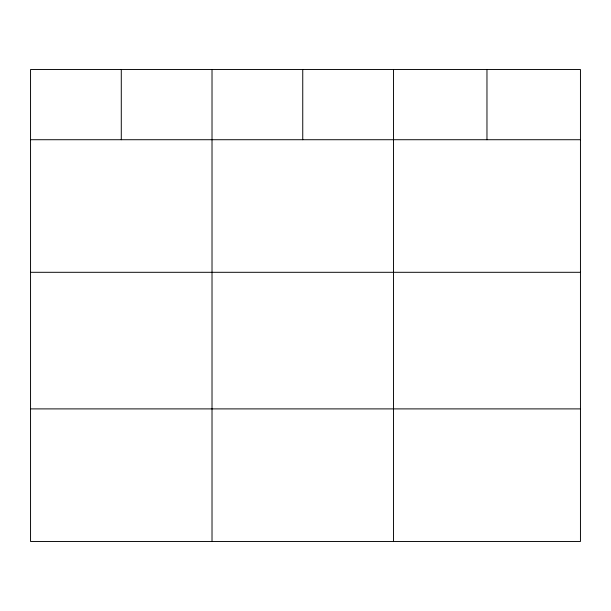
<?xml version="1.0" encoding="UTF-8"?>
<svg xmlns="http://www.w3.org/2000/svg" width="611" height="611" viewBox="0 0 611 611"><rect width="100%" height="100%" fill="white"/><g stroke="black" fill="none" stroke-linecap="round" stroke-linejoin="round"><path stroke-width="0.92" d="M580.45 272.3L580.45 69.524L30.55 69.524L30.55 541.476L580.45 541.476L580.45 272.3L30.55 272.3M30.55 139.72L580.45 139.72M30.55 408.896L580.45 408.896M486.967 69.524L486.967 139.72M393.484 69.524L393.484 541.476M302.75 69.524L302.75 139.72M212.017 69.524L212.017 541.476M121.284 69.524L121.284 139.72"/></g></svg>
